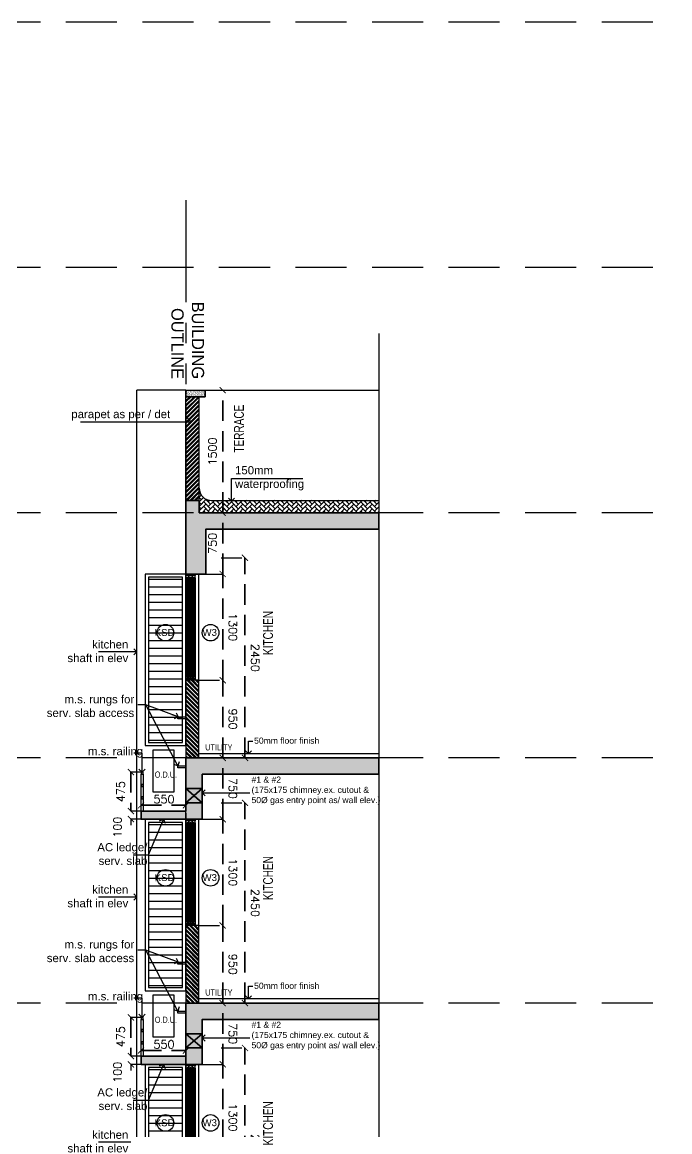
# Model space of a CAD drawing. Header units: millimetres. Extents: x 1066295 to 1300022, y -5734212 to -5454663.
# Drawn here: x 1215067 to 1222999, y -5468769 to -5455191 of the extents above; entities that cross this region are included whole.
import ezdxf
from ezdxf.enums import TextEntityAlignment as Align

# ---------------------------------------------------------------- set-up
doc = ezdxf.new("R2010")
doc.units = ezdxf.units.MM
doc.header["$LTSCALE"] = 1000
doc.header["$MEASUREMENT"] = 0
for name, pattern in [('AUDIT_D_120904163729-0', [0]), ('T9_PROFILE SECTIONS$0$AUDIT_D_120904163729-0', [0]), ('T9_PROFILE SECTIONS$0$HIDDEN', [0.375, 0.25, -0.125]), ('T9_PROFILE SECTIONS$0$HIDDEN2', [0.1875, 0.125, -0.0625]), ('T9_PROFILE SECTIONS$0$PHANTOM2', [1.25, 0.625, -0.125, 0.125, -0.125, 0.125, -0.125]), ('T9_PROFILE SECTIONS$0$T10(T7 IS SIMILAR BUT MIRROR) - DIMENSION & TEXTING$0$HIDDEN', [0.375, 0.25, -0.125])]:
    doc.linetypes.add(name, pattern=pattern)
doc.layers.get('0').update_dxf_attribs({"linetype": 'AUDIT_D_120904163729-0'})
for name, color, linetype in [('T9_PROFILE SECTIONS$0$A-BUILDING LINE TURNS HERE', 252, 'T9_PROFILE SECTIONS$0$PHANTOM2'), ('T9_PROFILE SECTIONS$0$A-COLUMN', 3, 'Continuous'), ('T9_PROFILE SECTIONS$0$a-ele', 8, 'Continuous'), ('T9_PROFILE SECTIONS$0$A-SUNK SLAB', 251, 'T9_PROFILE SECTIONS$0$AUDIT_D_120904163729-0'), ('T9_PROFILE SECTIONS$0$a-wall', 6, 'Continuous'), ('T9_PROFILE SECTIONS$0$a-window', 5, 'Continuous'), ('T9_PROFILE SECTIONS$0$Elev 01', 8, 'Continuous'), ('T9_PROFILE SECTIONS$0$F.F.L', 36, 'Continuous'), ('T9_PROFILE SECTIONS$0$HATCH 150', 8, 'Continuous'), ('T9_PROFILE SECTIONS$0$Leader', 2, 'T9_PROFILE SECTIONS$0$AUDIT_D_120904163729-0'), ('T9_PROFILE SECTIONS$0$LEVEL', 7, 'Continuous'), ('T9_PROFILE SECTIONS$0$T10(T7 IS SIMILAR BUT MIRROR) - DIMENSION & TEXTING$0$A-DIMENSIONS', 2, 'T9_PROFILE SECTIONS$0$T10(T7 IS SIMILAR BUT MIRROR) - DIMENSION & TEXTING$0$HIDDEN'), ('T9_PROFILE SECTIONS$0$TEXT ROOM', 7, 'Continuous'), ('T9_PROFILE SECTIONS$0$TYPICAL UNITS$0$a-door-no', 104, 'Continuous')]:
    doc.layers.add(name, color=color, linetype=linetype)
for name, color, linetype, lineweight in [('T9_PROFILE SECTIONS$0$A-DIMENSION', 2, 'Continuous', 35), ('T9_PROFILE SECTIONS$0$A-SLAB', 3, 'Continuous', 35), ('T9_PROFILE SECTIONS$0$a-Text', 4, 'Continuous', 0), ('T9_PROFILE SECTIONS$0$NON-STRUCT -150', 230, 'Continuous', 30), ('T9_PROFILE SECTIONS$0$R0-18-10-2014-T1-1st Podium Floor Plan$0$Text', 7, 'Continuous', 0)]:
    doc.layers.add(name, color=color, linetype=linetype, lineweight=lineweight)
doc.styles.add('T9_PROFILE SECTIONS$0$3BHK-C$0$style1', font='romans.shx', dxfattribs={"width": 0.8})
doc.styles.add('T9_PROFILE SECTIONS$0$ARIAL ARROW', font='arial.ttf')
doc.styles.add('T9_PROFILE SECTIONS$0$Romans 1', font='romans.shx', dxfattribs={"height": 100})
doc.styles.add('T9_PROFILE SECTIONS$0$RSP_TXT 500', font='swisscl.ttf', dxfattribs={"height": 250})
doc.styles.add('T9_PROFILE SECTIONS$0$STANDARD', font='GOTHIC.TTF')
doc.styles.add('T9_PROFILE SECTIONS$0$TYPICAL UNITS$0$LODHA STANDERD', font='sanss___.ttf')
doc.dimstyles.new('T9_PROFILE SECTIONS$0$ALPINE S', dxfattribs={"dimscale": 0, "dimtxt": 100, "dimasz": 75, "dimexe": 0, "dimexo": 0, "dimgap": 75, "dimtad": 1, "dimdec": 0, "dimzin": 0, "dimdsep": 46, "dimtxsty": 'T9_PROFILE SECTIONS$0$Romans 1', "dimblk": 'T9_PROFILE SECTIONS$0$_ArchTick', "dimcen": 0.09, "dimclrd": 256, "dimclre": 256, "dimclrt": 7, "dimadec": 0, "dimazin": 0, "dimtfac": 1, "dimtdec": 0, "dimtofl": 0, "dimtmove": 1, "dimatfit": 0, "dimldrblk": 'T9_PROFILE SECTIONS$0$_Open90', "dimfxl": 1, "dimtolj": 1, "dimtzin": 0, "dimarcsym": 0})

# ---------------------------------------------------------------- blocks, each defined once
blk = doc.blocks.new('T9_PROFILE SECTIONS$0$_ArchTick')
at = {"color": 0, "linetype": 'ByBlock', "const_width": 0.15}
blk.add_lwpolyline([(-0.5, -0.5), (0.5, 0.5)], dxfattribs=at)
blk = doc.blocks.new('*D741')
at = {"layer": 'T9_PROFILE SECTIONS$0$A-DIMENSION', "linetype": 'T9_PROFILE SECTIONS$0$HIDDEN', "lineweight": -2, "transparency": 16777216}
for p, q in [((1218976.803217317, -5457295.048998162), (1219268.052123877, -5457295.048998162)), ((1219078.774652435, -5458795.053976364), (1219268.052123877, -5458795.053976364))]:
    blk.add_line(p, q, dxfattribs=at)
at = {"layer": 'T9_PROFILE SECTIONS$0$A-DIMENSION', "linetype": 'T9_PROFILE SECTIONS$0$HIDDEN', "transparency": 16777216}
blk.add_line((1219268.052123877, -5458795.053976364), (1219268.052123877, -5457295.048998162), dxfattribs=at)
at = {"layer": 'T9_PROFILE SECTIONS$0$A-DIMENSION', "transparency": 16777216, "xscale": 75, "yscale": 75, "zscale": 75}
for p, rotation in [((1219268.052123877, -5457295.048998162), 90), ((1219268.052123877, -5458795.053976364), 270)]:
    blk.add_blockref('T9_PROFILE SECTIONS$0$_ArchTick', p, dxfattribs=dict(at, rotation=rotation))
at = {"layer": 'T9_PROFILE SECTIONS$0$A-DIMENSION', "color": 7, "transparency": 16777216, "insert": (1219143.052123878, -5458045.051487263), "char_height": 100, "attachment_point": 5, "rotation": 90, "style": 'T9_PROFILE SECTIONS$0$Romans 1'}
blk.add_mtext('\\A1;1500', dxfattribs=at)
blk = doc.blocks.new('T9_PROFILE SECTIONS$0$_Open90')
at = {"color": 0, "linetype": 'ByBlock', "lineweight": -2}
for p, q in [((0, 0), (-1, 0)), ((-0.5, 0.5), (0, 0)), ((0, 0), (-0.5, -0.5))]:
    blk.add_line(p, q, dxfattribs=at)
blk = doc.blocks.new('*D745')
at = {"layer": 'T9_PROFILE SECTIONS$0$A-DIMENSION', "linetype": 'T9_PROFILE SECTIONS$0$HIDDEN', "lineweight": -2, "transparency": 16777216}
for p, q in [((1219093.052123877, -5458795.055579518), (1219268.052123877, -5458795.055579518)), ((1219078.96333432, -5459545.049800046), (1219268.052123877, -5459545.049800046))]:
    blk.add_line(p, q, dxfattribs=at)
at = {"layer": 'T9_PROFILE SECTIONS$0$A-DIMENSION', "linetype": 'T9_PROFILE SECTIONS$0$HIDDEN', "transparency": 16777216}
blk.add_line((1219268.052123877, -5459545.049800046), (1219268.052123877, -5458795.055579518), dxfattribs=at)
at = {"layer": 'T9_PROFILE SECTIONS$0$A-DIMENSION', "transparency": 16777216, "xscale": 75, "yscale": 75, "zscale": 75}
for p, rotation in [((1219268.052123877, -5458795.055579518), 90), ((1219268.052123877, -5459545.049800046), 270)]:
    blk.add_blockref('T9_PROFILE SECTIONS$0$_ArchTick', p, dxfattribs=dict(at, rotation=rotation))
at = {"layer": 'T9_PROFILE SECTIONS$0$A-DIMENSION', "color": 7, "transparency": 16777216, "insert": (1219143.052123878, -5459170.052689781), "char_height": 100, "attachment_point": 5, "rotation": 90, "style": 'T9_PROFILE SECTIONS$0$Romans 1'}
blk.add_mtext('\\A1;750', dxfattribs=at)
blk = doc.blocks.new('T9_PROFILE SECTIONS$0$A$C70077D06')
at = {"layer": 'T9_PROFILE SECTIONS$0$a-ele', "elevation": -0.01002673903355064}
blk.add_lwpolyline([(-160.084321222268, -0.003339515998959541), (-160.084321222268, 1299.976867138408)], dxfattribs=at)
at = {"layer": 'T9_PROFILE SECTIONS$0$a-window', "color": 1}
for p, q in [((-112.5, 1254.977523034438), (-112.5, 44.9999693473801, -0.02005347806710486)), ((-75, 1254.977523034438), (-75, 44.9999693473801, -0.02005347806710486)), ((-75, 1254.977523034438), (-75, 44.99996934644878, -0.02005347806710486)), ((-37.5, 1254.977523034438), (-37.5, 44.99996934644878, -0.02005347806710486))]:
    blk.add_line(p, q, dxfattribs=at)
at = {"layer": 'T9_PROFILE SECTIONS$0$a-window', "color": 5}
for p, q in [((-98.27500000037253, 1254.977523034438), (-98.2749999994412, 44.9999693473801, -0.02005347806710486)), ((-88.2749999994412, 1254.977523034438), (-88.2749999994412, 44.99996934831142, -0.02005347806710486)), ((-60.77500000037253, 1254.977523034438), (-60.77499999944121, 44.9999693473801, -0.02005347806710486)), ((-50.77499999944121, 1254.977523034438), (-50.77499999944121, 44.99996934831142, -0.02005347806710486))]:
    blk.add_line(p, q, dxfattribs=at)
at = {"layer": 'T9_PROFILE SECTIONS$0$a-window', "color": 250}
for p, q in [((-23.27500000037253, 1254.977523034438), (-23.27499999944121, 44.99996934644878, -0.02005347806710486)), ((-13.27500000037253, 1254.977523034438), (-13.27499999944121, 44.99996934644878, -0.02005347806710486)), ((0, 1254.977523034438), (0, 44.99996934831142, -0.02005347806710486))]:
    blk.add_line(p, q, dxfattribs=at)
at = {"layer": 'T9_PROFILE SECTIONS$0$a-window', "color": 4}
for points in [[(9.313225746154785e-10, 1279.977523033507), (9.313225746154785e-10, 1299.977523033507), (-112.5, 1299.977523034438), (-112.5, 1279.977523034438)], [(-98.27500000037253, 1254.977523034438), (-112.5, 1254.977523034438), (-112.5, 1279.977523034438), (-75, 1279.977523034438), (-75, 1254.977523034438), (-88.2749999994412, 1254.977523034438), (-88.27500000037253, 1260.977523034438), (-98.27500000037253, 1260.977523034438)], [(-60.77500000037253, 1254.977523034438), (-75, 1254.977523034438), (-75, 1279.977523034438), (-37.5, 1279.977523034438), (-37.5, 1254.977523034438), (-50.77499999944121, 1254.977523034438), (-50.77500000037253, 1260.977523034438), (-60.77500000037253, 1260.977523034438)], [(-23.27500000037253, 1254.977523034438), (-37.5, 1254.977523034438), (-37.5, 1279.977523034438), (9.313225746154785e-10, 1279.977523033507), (0, 1254.977523034438), (-13.27500000037253, 1254.977523034438), (-13.27500000037253, 1260.977523034438), (-23.27500000037253, 1260.977523034438)], [(-98.2749999994412, 44.9999693473801), (-112.5, 44.9999693473801), (-112.5, 19.9999693473801), (-75, 19.99996934644878), (-75, 44.99996934644878), (-88.2749999994412, 44.99996934644878), (-88.2749999994412, 38.9999693473801), (-98.27500000037253, 38.9999693473801)], [(0, 0), (0, 20), (-112.5, 19.9999693473801), (-112.5, -3.065261989831924e-05)], [(-60.77499999944121, 44.9999693473801), (-75, 44.9999693473801), (-75, 19.9999693473801), (-37.5, 19.99996934644878), (-37.5, 44.99996934644878), (-50.77499999944121, 44.99996934644878), (-50.77499999944121, 38.9999693473801), (-60.77500000037253, 38.9999693473801)], [(-23.27499999944121, 44.99996934644878), (-37.5, 44.99996934644878), (-37.5, 19.99996934644878), (0, 19.99996934644878), (0, 44.9999693473801), (-13.27499999944121, 44.99996934644878), (-13.27500000037253, 38.99996934644878), (-23.27499999944121, 38.99996934644878)]]:
    blk.add_lwpolyline(points, close=True, dxfattribs=at)
blk = doc.blocks.new('*D672')
at = {"layer": 'T9_PROFILE SECTIONS$0$A-DIMENSION', "linetype": 'T9_PROFILE SECTIONS$0$HIDDEN', "lineweight": -2, "transparency": 16777216}
for p, q in [((1154503.858622908, -5428015.264121487), (1154794.231990997, -5428015.264121487)), ((1154543.858622909, -5428765.264121488), (1154794.231990997, -5428765.264121488))]:
    blk.add_line(p, q, dxfattribs=at)
at = {"layer": 'T9_PROFILE SECTIONS$0$A-DIMENSION', "linetype": 'T9_PROFILE SECTIONS$0$HIDDEN', "transparency": 16777216}
blk.add_line((1154794.231990997, -5428765.264121488), (1154794.231990997, -5428015.264121487), dxfattribs=at)
at = {"layer": 'T9_PROFILE SECTIONS$0$A-DIMENSION', "linetype": 'ByBlock', "transparency": 16777216, "xscale": 75, "yscale": 75, "zscale": 75}
for p, rotation in [((1154794.231990997, -5428015.264121487), 90), ((1154794.231990997, -5428765.264121488), 270)]:
    blk.add_blockref('T9_PROFILE SECTIONS$0$_ArchTick', p, dxfattribs=dict(at, rotation=rotation))
at = {"layer": 'T9_PROFILE SECTIONS$0$A-DIMENSION', "color": 7, "linetype": 'ByBlock', "transparency": 16777216, "insert": (1154919.231990997, -5428390.264121488), "char_height": 100, "attachment_point": 5, "rotation": 270, "style": 'T9_PROFILE SECTIONS$0$Romans 1'}
blk.add_mtext('\\A1;750', dxfattribs=at)
blk = doc.blocks.new('*D673')
at = {"layer": 'T9_PROFILE SECTIONS$0$A-DIMENSION', "linetype": 'T9_PROFILE SECTIONS$0$HIDDEN', "lineweight": -2, "transparency": 16777216}
for p, q in [((1154503.94293224, -5427065.267461003), (1154794.231990997, -5427065.267461003)), ((1154649.045306953, -5428015.264121487), (1154794.231990997, -5428015.264121487))]:
    blk.add_line(p, q, dxfattribs=at)
at = {"layer": 'T9_PROFILE SECTIONS$0$A-DIMENSION', "linetype": 'T9_PROFILE SECTIONS$0$HIDDEN', "transparency": 16777216}
blk.add_line((1154794.231990997, -5428015.264121487), (1154794.231990997, -5427065.267461003), dxfattribs=at)
at = {"layer": 'T9_PROFILE SECTIONS$0$A-DIMENSION', "linetype": 'ByBlock', "transparency": 16777216, "xscale": 75, "yscale": 75, "zscale": 75}
for p, rotation in [((1154794.231990997, -5427065.267461003), 90), ((1154794.231990997, -5428015.264121487), 270)]:
    blk.add_blockref('T9_PROFILE SECTIONS$0$_ArchTick', p, dxfattribs=dict(at, rotation=rotation))
at = {"layer": 'T9_PROFILE SECTIONS$0$A-DIMENSION', "color": 7, "linetype": 'ByBlock', "transparency": 16777216, "insert": (1154919.231990997, -5427540.265791245), "char_height": 100, "attachment_point": 5, "rotation": 270, "style": 'T9_PROFILE SECTIONS$0$Romans 1'}
blk.add_mtext('\\A1;950', dxfattribs=at)
blk = doc.blocks.new('*D674')
at = {"layer": 'T9_PROFILE SECTIONS$0$A-DIMENSION', "linetype": 'T9_PROFILE SECTIONS$0$HIDDEN', "lineweight": -2, "transparency": 16777216}
for p, q in [((1154503.94293223, -5425765.286598452), (1154794.231990997, -5425765.286598452)), ((1154503.94293224, -5427065.267461003), (1154794.231990997, -5427065.267461003))]:
    blk.add_line(p, q, dxfattribs=at)
at = {"layer": 'T9_PROFILE SECTIONS$0$A-DIMENSION', "linetype": 'T9_PROFILE SECTIONS$0$HIDDEN', "transparency": 16777216}
blk.add_line((1154794.231990997, -5427065.267461003), (1154794.231990997, -5425765.286598452), dxfattribs=at)
at = {"layer": 'T9_PROFILE SECTIONS$0$A-DIMENSION', "linetype": 'ByBlock', "transparency": 16777216, "xscale": 75, "yscale": 75, "zscale": 75}
for p, rotation in [((1154794.231990997, -5425765.286598452), 90), ((1154794.231990997, -5427065.267461003), 270)]:
    blk.add_blockref('T9_PROFILE SECTIONS$0$_ArchTick', p, dxfattribs=dict(at, rotation=rotation))
at = {"layer": 'T9_PROFILE SECTIONS$0$A-DIMENSION', "color": 7, "linetype": 'ByBlock', "transparency": 16777216, "insert": (1154919.231990997, -5426415.277029728), "char_height": 100, "attachment_point": 5, "rotation": 270, "style": 'T9_PROFILE SECTIONS$0$Romans 1'}
blk.add_mtext('\\A1;1300', dxfattribs=at)
blk = doc.blocks.new('T9_PROFILE SECTIONS$0$TYPICAL UNITS$0$B-flat-33')
at = {"layer": 'T9_PROFILE SECTIONS$0$TYPICAL UNITS$0$a-door-no'}
blk.add_ellipse((14107.61507096316, 1401.53111237858), major_axis=(0.02899166201322233, -181.0162510421596), ratio=0.9999894850701674, dxfattribs=at)
at = {"layer": 'T9_PROFILE SECTIONS$0$TYPICAL UNITS$0$a-door-no', "style": 'T9_PROFILE SECTIONS$0$TYPICAL UNITS$0$LODHA STANDERD', "oblique": 1.577147961390024e-05, "width": 0.9999894886737732}
blk.add_attdef('OP1', text='', height=149.9999997297267, rotation=0.7592242381622432, dxfattribs=at).set_placement((14117.02385249914, 1331.605178014608), align=Align.CENTER)
blk = doc.blocks.new('*D675')
at = {"layer": 'T9_PROFILE SECTIONS$0$A-DIMENSION', "linetype": 'T9_PROFILE SECTIONS$0$HIDDEN', "lineweight": -2, "transparency": 16777216}
for p, q in [((1153793.766591183, -5428765.264121938), (1153793.766591183, -5428595.692592955)), ((1154343.858623214, -5428765.264121938), (1154343.858623214, -5428595.692592955))]:
    blk.add_line(p, q, dxfattribs=at)
at = {"layer": 'T9_PROFILE SECTIONS$0$A-DIMENSION', "linetype": 'T9_PROFILE SECTIONS$0$HIDDEN', "transparency": 16777216}
blk.add_line((1153793.766591183, -5428595.692592955), (1154343.858623214, -5428595.692592955), dxfattribs=at)
at = {"layer": 'T9_PROFILE SECTIONS$0$A-DIMENSION', "linetype": 'ByBlock', "transparency": 16777216, "xscale": 75, "yscale": 75, "zscale": 75, "rotation": 180}
blk.add_blockref('T9_PROFILE SECTIONS$0$_ArchTick', (1153793.766591183, -5428595.692592955), dxfattribs=at)
at = {"layer": 'T9_PROFILE SECTIONS$0$A-DIMENSION', "linetype": 'ByBlock', "transparency": 16777216, "xscale": 75, "yscale": 75, "zscale": 75}
blk.add_blockref('T9_PROFILE SECTIONS$0$_ArchTick', (1154343.858623214, -5428595.692592955), dxfattribs=at)
at = {"layer": 'T9_PROFILE SECTIONS$0$A-DIMENSION', "color": 7, "linetype": 'ByBlock', "transparency": 16777216, "insert": (1154076.34373023, -5428521.220624473), "char_height": 100, "attachment_point": 5, "style": 'T9_PROFILE SECTIONS$0$Romans 1'}
blk.add_mtext('\\A1;550', dxfattribs=at)
blk = doc.blocks.new('*D676')
at = {"layer": 'T9_PROFILE SECTIONS$0$A-DIMENSION', "linetype": 'T9_PROFILE SECTIONS$0$HIDDEN', "lineweight": -2, "transparency": 16777216}
for p, q in [((1153793.766578986, -5428190.265987719), (1153669.76918712, -5428190.265987719)), ((1153793.766578986, -5428665.265987719), (1153669.76918712, -5428665.265987719))]:
    blk.add_line(p, q, dxfattribs=at)
at = {"layer": 'T9_PROFILE SECTIONS$0$A-DIMENSION', "linetype": 'T9_PROFILE SECTIONS$0$HIDDEN', "transparency": 16777216}
blk.add_line((1153669.76918712, -5428190.265987719), (1153669.76918712, -5428665.265987719), dxfattribs=at)
at = {"layer": 'T9_PROFILE SECTIONS$0$A-DIMENSION', "linetype": 'ByBlock', "transparency": 16777216, "xscale": 75, "yscale": 75, "zscale": 75}
for p, rotation in [((1153669.76918712, -5428190.265987719), 90), ((1153669.76918712, -5428665.265987719), 270)]:
    blk.add_blockref('T9_PROFILE SECTIONS$0$_ArchTick', p, dxfattribs=dict(at, rotation=rotation))
at = {"layer": 'T9_PROFILE SECTIONS$0$A-DIMENSION', "color": 7, "linetype": 'ByBlock', "transparency": 16777216, "insert": (1153544.769187121, -5428427.765987719), "char_height": 100, "attachment_point": 5, "rotation": 90, "style": 'T9_PROFILE SECTIONS$0$Romans 1'}
blk.add_mtext('\\A1;475', dxfattribs=at)
blk = doc.blocks.new('*D677')
at = {"layer": 'T9_PROFILE SECTIONS$0$A-DIMENSION', "linetype": 'T9_PROFILE SECTIONS$0$HIDDEN', "lineweight": -2, "transparency": 16777216}
for p, q in [((1154777.141080018, -5425565.286598452), (1155067.430138785, -5425565.286598452)), ((1154777.141080036, -5428015.265137644), (1155067.430138785, -5428015.265137644))]:
    blk.add_line(p, q, dxfattribs=at)
at = {"layer": 'T9_PROFILE SECTIONS$0$A-DIMENSION', "linetype": 'T9_PROFILE SECTIONS$0$HIDDEN', "transparency": 16777216}
blk.add_line((1155067.430138785, -5428015.265137644), (1155067.430138785, -5425565.286598452), dxfattribs=at)
at = {"layer": 'T9_PROFILE SECTIONS$0$A-DIMENSION', "linetype": 'ByBlock', "transparency": 16777216, "xscale": 75, "yscale": 75, "zscale": 75}
for p, rotation in [((1155067.430138785, -5425565.286598452), 90), ((1155067.430138785, -5428015.265137644), 270)]:
    blk.add_blockref('T9_PROFILE SECTIONS$0$_ArchTick', p, dxfattribs=dict(at, rotation=rotation))
at = {"layer": 'T9_PROFILE SECTIONS$0$A-DIMENSION', "color": 7, "linetype": 'ByBlock', "transparency": 16777216, "insert": (1155192.430138785, -5426790.275868048), "char_height": 100, "attachment_point": 5, "rotation": 270, "style": 'T9_PROFILE SECTIONS$0$Romans 1'}
blk.add_mtext('\\A1;2450', dxfattribs=at)
blk = doc.blocks.new('*D678')
at = {"layer": 'T9_PROFILE SECTIONS$0$T10(T7 IS SIMILAR BUT MIRROR) - DIMENSION & TEXTING$0$A-DIMENSIONS', "lineweight": -2, "transparency": 16777216}
for p, q in [((1153669.76918712, -5428665.265987719), (1153669.76918712, -5428590.265987719)), ((1153669.76918712, -5428765.264121487), (1153669.76918712, -5428840.264121487))]:
    blk.add_line(p, q, dxfattribs=at)
at = {"layer": 'T9_PROFILE SECTIONS$0$T10(T7 IS SIMILAR BUT MIRROR) - DIMENSION & TEXTING$0$A-DIMENSIONS', "linetype": 'T9_PROFILE SECTIONS$0$HIDDEN', "lineweight": -2, "transparency": 16777216}
for p, q in [((1153793.766578986, -5428665.265987719), (1153669.76918712, -5428665.265987719)), ((1153793.766578986, -5428765.264121487), (1153669.76918712, -5428765.264121487))]:
    blk.add_line(p, q, dxfattribs=at)
at = {"layer": 'T9_PROFILE SECTIONS$0$T10(T7 IS SIMILAR BUT MIRROR) - DIMENSION & TEXTING$0$A-DIMENSIONS', "color": 7, "linetype": 'ByBlock', "transparency": 16777216, "insert": (1153505.526399036, -5428862.529835268), "char_height": 100, "attachment_point": 5, "rotation": 90, "style": 'T9_PROFILE SECTIONS$0$Romans 1', "bg_fill": 3, "box_fill_scale": 1.25, "bg_fill_color": 256, "bg_fill_true_color": 13158600, "bg_fill_transparency": 0}
blk.add_mtext('\\A1;100', dxfattribs=at)
at = {"layer": 'T9_PROFILE SECTIONS$0$T10(T7 IS SIMILAR BUT MIRROR) - DIMENSION & TEXTING$0$A-DIMENSIONS', "linetype": 'ByBlock', "lineweight": -2, "transparency": 16777216, "xscale": 75, "yscale": 75, "zscale": 75}
for p, rotation in [((1153669.76918712, -5428665.265987719), 270), ((1153669.76918712, -5428765.264121487), 90)]:
    blk.add_blockref('T9_PROFILE SECTIONS$0$_ArchTick', p, dxfattribs=dict(at, rotation=rotation))
blk = doc.blocks.new("T9_PROFILE SECTIONS$0$'IO")
at = {"layer": 'T9_PROFILE SECTIONS$0$HATCH 150'}
h = blk.add_hatch(color=8, dxfattribs=at)
h.dxf.hatch_style = 1
h.paths.add_polyline_path([(1156708.211299405, -5428015.264121489), (1156708.211299405, -5428215.264121487), (1154543.858622907, -5428215.264121487), (1154543.858622907, -5428765.264121488), (1154343.858611017, -5428765.264121488), (1153793.766578986, -5428765.264121487), (1153793.766578986, -5428665.265987719), (1154343.86184266, -5428665.26598772), (1154343.858611017, -5428015.265365642)])
at = {"layer": 'T9_PROFILE SECTIONS$0$NON-STRUCT -150'}
h = blk.add_hatch(dxfattribs=at)
h.set_pattern_fill('ANSI31', color=8, scale=750, angle=315)
h.set_pattern_definition([(0, (-62265.91293273959, 243616.8970482163), (2.842170943040401e-14, 93.75), [])])
h.paths.add_polyline_path([(1153883.858611016, -5427825.286598453), (1154303.858611016, -5427825.286598453), (1154303.858611016, -5425805.286598453), (1153883.858611016, -5425805.286598453)])
h = blk.add_hatch(dxfattribs=at)
h.set_pattern_fill('ANSI32', color=8, scale=100, angle=-90.00000000000006)
h.set_pattern_definition([(314.9999999999999, (0, 0), (26.51650429449556, 26.51650429449551), []), (314.9999999999999, (0, -17.67766950000077), (26.51650429449556, 26.51650429449551), [])])
h.paths.add_polyline_path([(1154343.85848295, -5428015.266071836), (1154503.858494841, -5428015.266071836), (1154503.858622907, -5427065.264121487), (1154343.858611017, -5427065.264121487)])
at = {"layer": 'T9_PROFILE SECTIONS$0$T10(T7 IS SIMILAR BUT MIRROR) - DIMENSION & TEXTING$0$A-DIMENSIONS', "linetype": 'ByBlock'}
h = blk.add_hatch(color=256, dxfattribs=at)
h.dxf.hatch_style = 1
h.paths.add_polyline_path([(1153818.766578986, -5428490.265987719), (1153793.766578986, -5428490.265987719), (1153793.766578986, -5428515.265987719), (1153818.766578986, -5428515.265987719)])
h.paths.add_polyline_path([(1153818.766578986, -5428340.265987719), (1153793.766578986, -5428340.265987719), (1153793.766578986, -5428365.265987719), (1153818.766578986, -5428365.265987719)])
h.paths.add_polyline_path([(1153818.766578986, -5428190.265987719), (1153793.766578986, -5428190.265987719), (1153793.766578986, -5428215.265987719), (1153818.766578986, -5428215.265987719)])
at = {"layer": 'T9_PROFILE SECTIONS$0$A-COLUMN', "color": 8, "linetype": 'Continuous', "ltscale": 50}
blk.add_lwpolyline([(1153943.814210823, -5427915.265987718), (1154193.814210823, -5427915.265987718), (1154193.814210823, -5428434.566833973), (1153943.814210823, -5428434.566833973)], close=True, dxfattribs=at)
at = {"layer": 'T9_PROFILE SECTIONS$0$A-SLAB', "linetype": 'ByBlock'}
for p, q in [((1154343.860972599, -5428390.265115827), (1154543.858622907, -5428565.265115827)), ((1154543.858622907, -5428390.265115827), (1154343.860972599, -5428565.265115827))]:
    blk.add_line(p, q, dxfattribs=at)
for points in [[(1156708.211299405, -5428015.264121489), (1156708.211299405, -5428215.264121487), (1154543.858622907, -5428215.264121487), (1154543.858622907, -5428765.264121488), (1154343.858611017, -5428765.264121488), (1154343.858611017, -5428765.264121488), (1153793.766578986, -5428765.264121487), (1153793.766578986, -5428665.265987719), (1154343.86184266, -5428665.26598772), (1154343.858611017, -5428015.265365642)], [(1154343.860972599, -5428565.265115827), (1154543.858622907, -5428565.265115827), (1154543.858622907, -5428390.265115827), (1154343.860972599, -5428390.265115827)]]:
    blk.add_lwpolyline(points, close=True, dxfattribs=at)
at = {"layer": 'T9_PROFILE SECTIONS$0$a-wall', "linetype": 'ByBlock'}
blk.add_lwpolyline([(1154343.85848295, -5428015.266071836), (1154503.858494841, -5428015.266071836), (1154503.858622907, -5427065.264121487), (1154343.858611017, -5427065.264121487)], close=True, dxfattribs=at)
at = {"layer": 'T9_PROFILE SECTIONS$0$a-wall', "color": 2, "linetype": 'Continuous', "ltscale": 250}
for points in [[(1153818.766578986, -5428190.265987719), (1153793.766578986, -5428190.265987719), (1153793.766578986, -5428215.265987719), (1153818.766578986, -5428215.265987719), (1153818.766578986, -5428190.265987719)], [(1153793.766578986, -5428665.265987719), (1153793.766578986, -5428215.265987719)], [(1153818.766578986, -5428215.265987719), (1153818.766578986, -5428665.265987719)], [(1153818.766578986, -5428340.265987719), (1153793.766578986, -5428340.265987719), (1153793.766578986, -5428365.265987719), (1153818.766578986, -5428365.265987719), (1153818.766578986, -5428340.265987719)], [(1153818.766578986, -5428490.265987719), (1153793.766578986, -5428490.265987719), (1153793.766578986, -5428515.265987719), (1153818.766578986, -5428515.265987719), (1153818.766578986, -5428490.265987719)]]:
    blk.add_lwpolyline(points, dxfattribs=at)
at = {"layer": 'T9_PROFILE SECTIONS$0$F.F.L', "linetype": 'Continuous', "ltscale": 0.1}
blk.add_line((1156708.211299405, -5427965.342240523), (1154503.858501571, -5427965.342240524), dxfattribs=at)
at = {"layer": 'T9_PROFILE SECTIONS$0$NON-STRUCT -150', "color": 8}
blk.add_line((1153743.858611017, -5428765.264121487), (1153743.858611017, -5425765.264121833), dxfattribs=at)
for points in [[(1153843.858611016, -5427865.286598453), (1154343.858611016, -5427865.286598453), (1154343.858611016, -5425765.286598453), (1153843.858611016, -5425765.286598453)], [(1153883.858611016, -5427825.286598453), (1154303.858611016, -5427825.286598453), (1154303.858611016, -5425805.286598453), (1153883.858611016, -5425805.286598453)]]:
    blk.add_lwpolyline(points, close=True, dxfattribs=at)
at = {"layer": 'T9_PROFILE SECTIONS$0$T10(T7 IS SIMILAR BUT MIRROR) - DIMENSION & TEXTING$0$A-DIMENSIONS', "linetype": 'ByBlock'}
for points in [[(1154245.684218515, -5427513.897561462), (1154343.855382566, -5427513.897561462), (1154343.855382566, -5427538.897561462), (1154245.684218515, -5427538.897561462)], [(1154245.684218515, -5428113.897561462), (1154343.855382566, -5428113.897561462), (1154343.855382566, -5428138.897561462), (1154245.684218515, -5428138.897561462)]]:
    blk.add_lwpolyline(points, close=True, dxfattribs=at)
at = {"layer": 'T9_PROFILE SECTIONS$0$A-SLAB', "linetype": 'ByBlock', "xscale": -1}
blk.add_blockref('T9_PROFILE SECTIONS$0$A$C70077D06', (1154343.858611017, -5427065.264121487), dxfattribs=at)
at = {"layer": 'T9_PROFILE SECTIONS$0$TEXT ROOM', "ltscale": 0.1}
ref = blk.add_blockref('T9_PROFILE SECTIONS$0$TYPICAL UNITS$0$B-flat-33', (1146157.644990936, -5427271.236093605), dxfattribs=dict(at, xscale=0.5625, yscale=0.5625, zscale=0.5625))
ref.add_attrib('OP1', 'KSD', dxfattribs={"layer": 'T9_PROFILE SECTIONS$0$TYPICAL UNITS$0$a-door-no', "height": 84.37499984797128, "rotation": 0.7592242115062546, "style": 'T9_PROFILE SECTIONS$0$TYPICAL UNITS$0$LODHA STANDERD', "oblique": 1.577147961390024e-05, "width": 0.9999894886737734}).set_placement((1154082.963173344, -5426522.413685412), align=Align.CENTER)
ref = blk.add_blockref('T9_PROFILE SECTIONS$0$TYPICAL UNITS$0$B-flat-33', (1146710.542017288, -5427271.236093605), dxfattribs=dict(at, xscale=0.5625, yscale=0.5625, zscale=0.5625))
ref.add_attrib('OP1', 'W3', dxfattribs={"layer": 'T9_PROFILE SECTIONS$0$TYPICAL UNITS$0$a-door-no', "height": 84.37499984797128, "rotation": 0.7592242115062546, "style": 'T9_PROFILE SECTIONS$0$TYPICAL UNITS$0$LODHA STANDERD', "oblique": 1.577147961390024e-05, "width": 0.9999894886737734}).set_placement((1154635.860199696, -5426522.413685412), align=Align.CENTER)
at = {"layer": 'T9_PROFILE SECTIONS$0$a-Text', "linetype": 'ByBlock', "style": 'T9_PROFILE SECTIONS$0$RSP_TXT 500'}
blk.add_text('O.D.U.', height=75, dxfattribs=at).set_placement((1153962.18360916, -5428257.135576434))
at = {"layer": 'T9_PROFILE SECTIONS$0$a-Text', "insert": (1155289.484677326, -5426217.110689137, 156.5086508287887), "char_height": 120, "attachment_point": 3, "rotation": 90.00000000000094, "style": 'T9_PROFILE SECTIONS$0$RSP_TXT 500'}
blk.add_mtext_dynamic_manual_height_columns('KITCHEN', width=1106.247748976808, gutter_width=500, heights=[0], dxfattribs=at)
at = {"layer": 'T9_PROFILE SECTIONS$0$a-Text', "insert": (1154913.375379544, -5427848.763759808), "char_height": 75, "attachment_point": 3, "style": 'T9_PROFILE SECTIONS$0$RSP_TXT 500'}
blk.add_mtext_dynamic_manual_height_columns('UTILITY', width=1106.247748976808, gutter_width=500, heights=[0], dxfattribs=at)
at = {"layer": 'T9_PROFILE SECTIONS$0$R0-18-10-2014-T1-1st Podium Floor Plan$0$Text', "linetype": 'ByBlock', "style": 'T9_PROFILE SECTIONS$0$3BHK-C$0$style1', "width": 0.5}
blk.add_text('8', height=181.9818458025397, dxfattribs=at).set_placement((1154372.765188206, -5425995.923195252, -3.353253436755299e-06))
at = {"layer": 'T9_PROFILE SECTIONS$0$R0-18-10-2014-T1-1st Podium Floor Plan$0$Text', "style": 'T9_PROFILE SECTIONS$0$ARIAL ARROW'}
for s, insert, char_height, width, attachment_point in [('kitchen shaft in elev', (1153638.185228465, -5426576.363240528, -1.831125881313067e-06), 100, 748.1488095104405, 3), ('m.s. rungs for serv. slab access ', (1153710.592588131, -5427247.709177312, -1.831125881313067e-06), 100, 1147.991120039551, 3), ('50mm floor finish   ', (1155179.207614065, -5427766.336395437, -1.831125881313067e-06), 75, 1133.401091405184, 1), ('m.s. railing', (1153819.330939168, -5427882.76383448, -1.831125881313067e-06), 100, 785.6704401602119, 3), ('{\\H0.75x;#1 & #2\\P(175x175 chimney.ex. cutout & 50Ø gas entry point as/ wall elev.)}', (1155147.884888519, -5428243.554748289, -1.831125871376571e-06), 100, 1615.694950543205, 1), ('AC ledge/ serv. slab', (1153871.92721505, -5429058.195967427, -1.831125881313067e-06), 100, 785.6704401602119, 3)]:
    blk.add_mtext(s, dxfattribs=dict(at, insert=insert, char_height=char_height, width=width, attachment_point=attachment_point))
at = {"layer": 'T9_PROFILE SECTIONS$0$A-DIMENSION', "linetype": 'ByBlock'}
for base, p1, p2, picture, middle in [((1155067.430138784, -5425565.286598452), (1154777.141080035, -5428015.265137644), (1154777.141080016, -5425565.286598452), '*D677', (1155192.430138785, -5426790.275868048)), ((1154794.231990996, -5425765.286598452), (1154503.942932239, -5427065.267461003), (1154503.942932228, -5425765.286598452), '*D674', (1154919.231990997, -5426415.277029728)), ((1154794.231990996, -5427065.267461003), (1154649.045306951, -5428015.264121487), (1154503.942932239, -5427065.267461003, -0.01002673903355061), '*D673', (1154919.231990997, -5427540.265791245)), ((1154794.231990996, -5428015.264121487), (1154543.858622907, -5428765.264121488), (1154503.858622907, -5428015.264121487), '*D672', (1154919.231990997, -5428390.264121488)), ((1153669.76918712, -5428665.265987719), (1153793.766578986, -5428190.265987719), (1153793.766578986, -5428665.265987719), '*D676', (1153544.769187121, -5428427.765987719))]:
    dim = blk.add_linear_dim(base=base, p1=p1, p2=p2, angle=90, dimstyle='T9_PROFILE SECTIONS$0$ALPINE S', override={"dimscale": 1, "dimfxl": 5, "dimlwd": 65535, "dimarcsym": 1}, dxfattribs=at)
    dim.commit()
    dim.dimension.update_dxf_attribs({"geometry": picture, "text_midpoint": middle})
dim = blk.add_linear_dim(base=(1154343.858623214, -5428595.692592955, -0.01002673903355239), p1=(1153793.766591183, -5428765.264121938, -0.01002673903355239), p2=(1154343.858623214, -5428765.264121938, -0.01002673903355239), dimstyle='T9_PROFILE SECTIONS$0$ALPINE S', override={"dimscale": 1, "dimfxl": 5, "dimlwd": 65535, "dimarcsym": 1}, dxfattribs=at)
dim.commit()
dim.dimension.update_dxf_attribs({"geometry": '*D675', "text_midpoint": (1154076.34373023, -5428646.220624473, -0.01002673903355239), "dimtype": 128})
at = {"layer": 'T9_PROFILE SECTIONS$0$Leader'}
for points in [[(1153743.858611017, -5426718.310473912), (1153394.274701552, -5426718.026479899), (1153272.580140784, -5426718.026479899)], [(1154247.710570174, -5427513.897561462), (1153853.591258013, -5427367.429557686), (1153755.235688126, -5427367.429557686)], [(1154245.684218515, -5428113.897561462), (1153853.591258013, -5427367.429557686), (1153755.235688126, -5427367.429557686)], [(1155110.215854534, -5427965.342240208), (1155110.215854498, -5427809.612961697), (1155162.365164993, -5427809.612961697)], [(1153806.266578986, -5428190.265987719), (1153806.266578988, -5427956.981279009), (1153707.87825356, -5427956.981279008)], [(1154543.858622907, -5428442.487472824), (1155014.4517528, -5428442.435941652), (1155127.254509402, -5428442.435941652)], [(1154068.812595001, -5428765.264121488), (1153882.62843656, -5429207.077499141), (1153696.234446681, -5429207.077499141)]]:
    blk.add_leader(points, dimstyle='T9_PROFILE SECTIONS$0$ALPINE S', override={"dimscale": 1, "dimtad": 0}, dxfattribs=at)
at = {"layer": 'T9_PROFILE SECTIONS$0$T10(T7 IS SIMILAR BUT MIRROR) - DIMENSION & TEXTING$0$A-DIMENSIONS', "linetype": 'ByBlock'}
dim = blk.add_linear_dim(base=(1153669.76918712, -5428765.264121487), p1=(1153793.766578986, -5428665.265987719), p2=(1153793.766578986, -5428765.264121487), angle=90, dimstyle='T9_PROFILE SECTIONS$0$ALPINE S', override={"dimscale": 1, "dimfxl": 5, "dimtfill": 1, "dimarcsym": 1}, dxfattribs=at)
dim.commit()
dim.dimension.update_dxf_attribs({"geometry": '*D678', "text_midpoint": (1153630.526399036, -5428862.529835268), "dimtype": 128})
blk = doc.blocks.new('T9_PROFILE SECTIONS')
at = {"layer": 'T9_PROFILE SECTIONS$0$A-SUNK SLAB', "linetype": 'ByBlock'}
h = blk.add_hatch(dxfattribs=at)
h.set_pattern_fill('AR-HBONE', color=256, scale=10, angle=270)
h.set_pattern_definition([(224.9999999999999, (31302.083122171, 111590.782043648), (-3.907913434792036e-14, -56.5685424949238), [120, -40]), (315.0000000000001, (31273.79885092145, 111562.4977723975), (-3.907913434792036e-14, -56.5685424949238), [120, -40])])
edge = h.paths.add_edge_path()
edge.add_arc((1219129.187452811, -5458496.641768311), 148.400973843071, 179.3914107075812, 269.892448702017)
edge.add_line((1219128.908885906, -5458645.042480702), (1221182.031432286, -5458645.053978897))
edge.add_line((1221182.031432286, -5458645.053978897), (1221182.031432286, -5458795.053976364))
edge.add_line((1221182.031432286, -5458795.053976364), (1218980.806373983, -5458795.053976364))
edge.add_line((1218980.806373983, -5458795.053976364), (1218980.794850521, -5458495.065499585))
at = {"layer": 'T9_PROFILE SECTIONS$0$HATCH 150'}
h = blk.add_hatch(dxfattribs=at)
h.set_pattern_fill('AR-SAND', color=8, scale=10, angle=450)
h.set_pattern_definition([(127.5, (78880.907709182, 129999.0378849804), (-19.26823769013158, -0.6299335810960757), [0, -15.19999999999998, 0, -16.99999999999996, 0, -16.24999999999996]), (97.49999999999993, (78880.907709182, 129999.0378849804), (-28.2214606522974, 17.69776705267728), [0, -8.2, 0, -13.7, 0, -5.25]), (57.49999999999996, (78880.907709182, 129986.7378849806), (-0.05659053536963989, 31.14141861751495), [0, -4.999999999999988, 0, -17.99999999999995, 0, -23.49999999999995]), (47.5, (78880.907709182, 129986.7378849806), (-8.776755649342485, 30.06126604572294), [0, -2.5, 0, -11.8, 0, -13.5])])
h.paths.add_polyline_path([(1218817.909775977, -5457296.176879587), (1219052.84790425, -5457301.188014075), (1219052.84790425, -5457375.873704628), (1218817.763959329, -5457375.883661033)])
h = blk.add_hatch(color=8, dxfattribs=at)
h.dxf.hatch_style = 1
h.paths.add_polyline_path([(1221182.031432286, -5458795.054031529), (1218980.774800535, -5458795.055662719), (1218980.774782354, -5458645.966224988), (1218817.681962391, -5458646.016138169), (1218817.681962382, -5459545.115532494), (1219062.14352296, -5459545.054031528), (1219062.14352296, -5458995.054031528), (1221182.031432286, -5458995.054031529)])
at = {"layer": 'T9_PROFILE SECTIONS$0$NON-STRUCT -150'}
h = blk.add_hatch(dxfattribs=at)
h.set_pattern_fill('ANSI32', color=8, scale=100, angle=89.99999999999994)
h.set_pattern_definition([(44.99999999999994, (-4464587.62269369, -6759416.088381195), (-26.5165042944955, 26.51650429449557), []), (44.99999999999994, (-4464569.945024189, -6759416.088381195), (-26.5165042944955, 26.51650429449557), [])])
h.paths.add_polyline_path([(1218817.681962391, -5458646.016138169), (1218817.69828855, -5458283.516137605), (1218817.702953167, -5458208.516137749), (1218817.702953167, -5458208.516152835), (1218817.763959329, -5457375.876881065), (1218977.848013424, -5457375.883661033), (1218977.769017674, -5458646.016138171)])
at = {"layer": 'T9_PROFILE SECTIONS$0$A-BUILDING LINE TURNS HERE', "ltscale": 2}
blk.add_line((1218817.681962386, -5454970.121754464, -0.01002673903353468), (1218817.681962386, -5549769.672493936, -0.01002673903353468), dxfattribs=at)
at = {"layer": 'T9_PROFILE SECTIONS$0$A-SLAB', "linetype": 'ByBlock', "elevation": -0.01002673903353468}
for points in [[(1218817.909775977, -5457296.176879587), (1219052.84790425, -5457301.188014075), (1219052.84790425, -5457375.873704628), (1218817.763959329, -5457375.883661033)], [(1221182.031432286, -5458795.054031529), (1218980.774800535, -5458795.055662719), (1218980.774782354, -5458645.966224988), (1218817.681962391, -5458646.016138169), (1218817.681962382, -5459545.115532494), (1219062.14352296, -5459545.054031528), (1219062.14352296, -5458995.054031528), (1221182.031432286, -5458995.054031529)]]:
    blk.add_lwpolyline(points, close=True, dxfattribs=at)
at = {"layer": 'T9_PROFILE SECTIONS$0$A-SUNK SLAB', "linetype": 'ByBlock', "elevation": -0.01002673903353468}
blk.add_lwpolyline([(1218980.766131405, -5458495.065499585, 0.4167771696213588), (1219128.88016679, -5458645.042480702), (1221182.031432286, -5458645.053978897), (1221182.031432286, -5458795.053976364), (1218980.777654868, -5458795.053976364)], format="xyb", close=True, dxfattribs=at)
at = {"layer": 'T9_PROFILE SECTIONS$0$a-wall', "linetype": 'ByBlock', "elevation": -0.01002673903353468}
blk.add_lwpolyline([(1218817.681962391, -5458646.016138169), (1218817.69828855, -5458283.516137605), (1218817.69828855, -5458283.516137605), (1218817.702953165, -5458208.516137752), (1218817.702953167, -5458208.516137749), (1218817.702953167, -5458208.516152835), (1218817.763959329, -5457375.876881065), (1218977.848013424, -5457375.883661033), (1218977.769017674, -5458646.016138171)], close=True, dxfattribs=at)
at = {"layer": 'T9_PROFILE SECTIONS$0$Elev 01', "linetype": 'ByBlock'}
for p, q in [((1218817.681962387, -5457295.053976364, -0.01002673903353468), (1218217.685177044, -5457295.053976364, -0.01002673903353468)), ((1218978.803217317, -5457295.048998162, -0.01002673903353468), (1221182.031432286, -5457295.048998162, -0.01002673903353468))]:
    blk.add_line(p, q, dxfattribs=at)
at = {"layer": 'T9_PROFILE SECTIONS$0$LEVEL', "color": 8, "linetype": 'T9_PROFILE SECTIONS$0$HIDDEN2', "ltscale": 5}
for p, q in [((1261097.594794433, -5452792.223132901, -0.0100267390335524), (1103452.496406355, -5452792.223132901, -0.0100267390335524)), ((1261097.594794433, -5455792.222466053, -0.0100267390335524), (1103452.48570387, -5455792.222466052, -0.0100267390335524)), ((1261097.594794433, -5458795.054031526, -0.0100267390335524), (1103452.47420929, -5458795.054031526, -0.0100267390335524)), ((1261097.594794433, -5461795.054031526, -0.0100267390335524), (1103452.474208971, -5461795.054031526, -0.0100267390335524)), ((1261097.594794433, -5464795.054031526, -0.0100267390335524), (1103452.474208652, -5464795.054031526, -0.0100267390335524))]:
    blk.add_line(p, q, dxfattribs=at)
at = {"layer": 'T9_PROFILE SECTIONS$0$T10(T7 IS SIMILAR BUT MIRROR) - DIMENSION & TEXTING$0$A-DIMENSIONS', "linetype": 'ByBlock', "elevation": -0.01002673903353468}
blk.add_lwpolyline([(1221182.031432286, -5456602.475454767), (1221182.031432286, -5503726.195442708), (1221386.408358555, -5503726.195442708), (1221386.408358555, -5503804.655001492), (1220826.156302279, -5503804.655001492), (1220826.156302279, -5503919.691883803), (1221182.031432286, -5503919.691883803), (1221182.031432286, -5546345.804349742)], dxfattribs=at)
at = {"layer": 'T9_PROFILE SECTIONS$0$a-Text', "linetype": 'ByBlock', "insert": (1219040.122578785, -5457159.407294292, -0.01002673903353468), "char_height": 150, "width": 968.5910184183163, "attachment_point": 3, "rotation": 270, "style": 'T9_PROFILE SECTIONS$0$STANDARD'}
blk.add_mtext('BUILDING OUTLINE ', dxfattribs=at)
at = {"layer": 'T9_PROFILE SECTIONS$0$a-Text', "insert": (1219407.143922421, -5458060.330265892, -0.01002673903353468), "char_height": 120, "attachment_point": 1, "rotation": 89.99999999999908, "style": 'T9_PROFILE SECTIONS$0$RSP_TXT 500'}
blk.add_mtext_dynamic_manual_height_columns('TERRACE', width=1106.247748976808, gutter_width=500, heights=[0], dxfattribs=at)
at = {"layer": 'T9_PROFILE SECTIONS$0$R0-18-10-2014-T1-1st Podium Floor Plan$0$Text', "char_height": 100, "style": 'T9_PROFILE SECTIONS$0$ARIAL ARROW'}
for s, insert, width, attachment_point in [('parapet as per / det', (1218625.254782201, -5457537.584246914, -0.01002673903353468), 1297.780715368762, 3), ('150mm waterproofing', (1219419.197158847, -5458224.874155887, -0.01002673903353468), 1088.939530831756, 1)]:
    blk.add_mtext(s, dxfattribs=dict(at, insert=insert, width=width, attachment_point=attachment_point))
at = {"layer": 'T9_PROFILE SECTIONS$0$A-DIMENSION'}
for base, p1, p2, picture, middle in [((1219268.052123877, -5457295.048998162, -0.3597929313716787), (1219078.774652435, -5458795.053976364, -0.2914603504903316), (1218976.803217317, -5457295.048998162, -0.3597929327941301), '*D741', (1219143.052123878, -5458045.051487263, -0.3597929313716787)), ((1219268.052123877, -5458795.055579518, -0.2240894951600142), (1219078.96333432, -5459545.049800046, -0.1557569142786671), (1219093.052123877, -5458795.055579518, -0.2240894951600142), '*D745', (1219143.052123878, -5459170.052689781, -0.2240894951600142))]:
    dim = blk.add_linear_dim(base=base, p1=p1, p2=p2, angle=90, dimstyle='T9_PROFILE SECTIONS$0$ALPINE S', override={"dimscale": 1, "dimfxl": 5, "dimlwd": 65535, "dimarcsym": 1}, dxfattribs=at)
    dim.commit()
    dim.dimension.update_dxf_attribs({"geometry": picture, "text_midpoint": middle})
at = {"layer": 'T9_PROFILE SECTIONS$0$Leader'}
for points, override in [([(1218886.229966777, -5457686.980672679, -0.3597949134721191), (1217526.37977058, -5457686.980672679, -0.3597949134721191)], {"dimscale": 1, "dimasz": 100, "dimtad": 0, "dimclrd": 256}), ([(1219377.080681423, -5458655.190070284, -0.3597929327941401), (1219377.080681422, -5458374.270581652, -0.3597929327941401), (1220250.086354732, -5458374.270581652, -0.3597929327941401)], {"dimscale": 1, "dimtad": 0})]:
    blk.add_leader(points, dimstyle='T9_PROFILE SECTIONS$0$ALPINE S', override=override, dxfattribs=at)
at = {"linetype": 'ByBlock'}
blk.add_blockref("T9_PROFILE SECTIONS$0$'IO", (64473.82656730455, -39779.78985442594, -0.01002673903353468), dxfattribs=at)
blk.add_blockref("T9_PROFILE SECTIONS$0$'IO", (64473.82656666613, -36779.78985442594, -0.01002673903353468), dxfattribs=at)
blk.add_blockref("T9_PROFILE SECTIONS$0$'IO", (64473.82656602748, -33779.78985442594, -0.01002673903353468), dxfattribs=at)
at = {"layer": 'T9_PROFILE SECTIONS$0$Elev 01', "linetype": 'ByBlock'}
blk.add_line((1218217.685177044, -5459545.053976259, -0.01002673903353468), (1218217.685177044, -5457295.053976365, -0.01002673903353468), dxfattribs=at)

msp = doc.modelspace()

# ---------------------------------------------------------------- block references
at = {"linetype": 'ByBlock'}
msp.add_blockref('T9_PROFILE SECTIONS', (-1745.208350555273, -2398.398782938719, 0.3917381798181951), dxfattribs=at)

doc.saveas('drawing.dxf')
